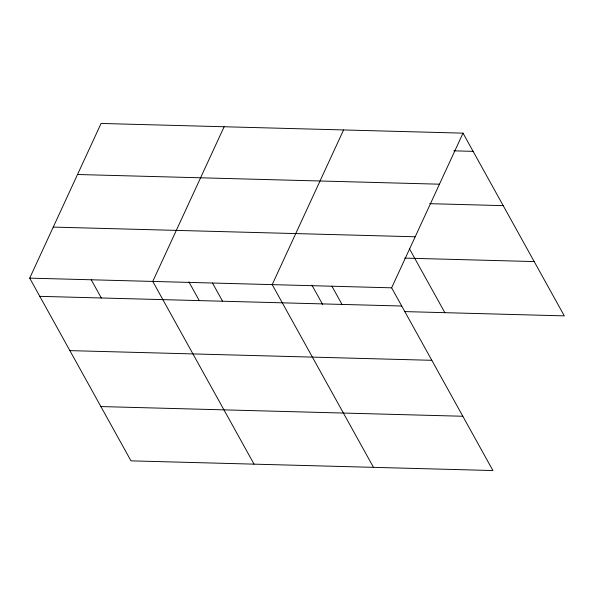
<?xml version="1.0" encoding="UTF-8"?>
<svg xmlns="http://www.w3.org/2000/svg" width="594" height="594" viewBox="0 0 594 594"><rect width="100%" height="100%" fill="white"/><g stroke="black" fill="none" stroke-linecap="round" stroke-linejoin="round"><path stroke-width="0.89" d="M463.016 133.145L391.639 287.823L492.923 470.545L130.984 460.855L29.7 278.133L101.077 123.455L463.016 133.145L564.3 315.867L404.432 311.59M224.138 126.752L152.762 281.43L254.046 464.144M343.577 129.952L272.201 284.623L373.485 467.344M453.816 150.831L473.106 151.351M77.524 174.502L439.463 184.192M429.7 203.675L503.2 205.643M53.252 227.094L415.191 236.776M404.663 258.108L534.206 261.575M29.7 278.133L391.639 287.823M39.791 296.339L401.73 306.021M69.884 350.623L431.823 360.313M100.891 406.563L462.83 416.253M409.37 248.648L444.861 312.674M331.92 286.219L342.01 304.425M311.947 285.165L322.728 304.611M212.481 283.026L222.572 301.225M188.885 281.868L199.213 300.505M91.231 279.781L101.322 297.98"/></g></svg>
